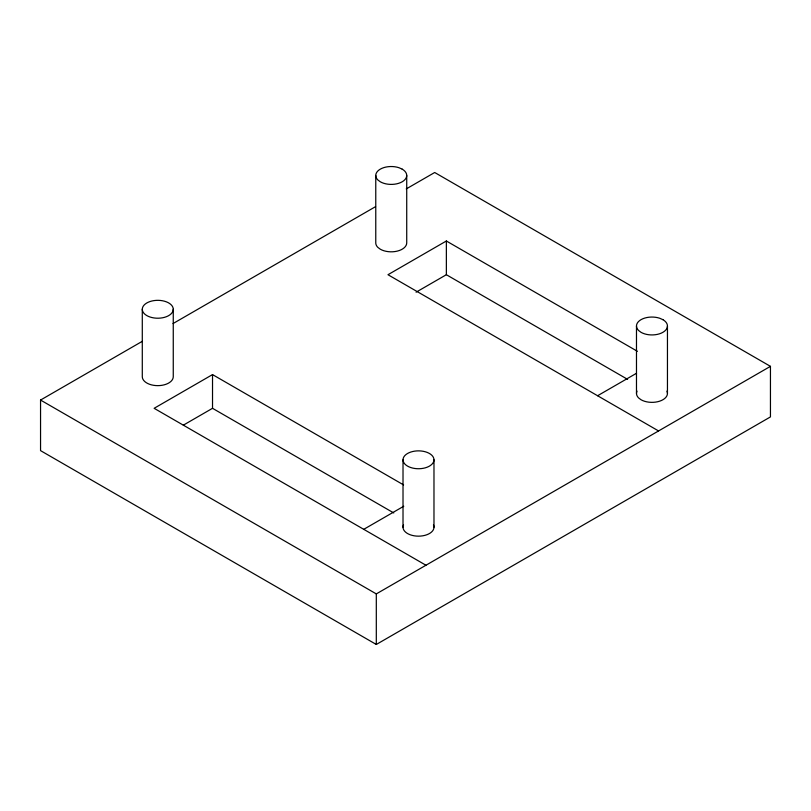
<?xml version="1.0" encoding="UTF-8"?>
<svg xmlns="http://www.w3.org/2000/svg" width="811" height="811" viewBox="0 0 811 811"><rect width="100%" height="100%" fill="white"/><g stroke="black" fill="none" stroke-linecap="round" stroke-linejoin="round"><path stroke-width="1.22" d="M406.23 188.933L434.696 172.5L770.45 366.349L770.45 416.915L376.304 644.471L40.55 450.632L40.55 400.056L142.371 341.269M173.027 323.569L375.574 206.633M403.584 484.907L212.523 374.591L154.131 408.308L425.947 565.237M637.426 351.315L446.364 240.999L387.972 274.716L658.562 430.945M183.327 425.167L212.523 408.308L393.761 512.947M416.084 292.193L446.364 274.716L627.602 379.355M363.754 529.33L403.766 506.236M597.595 395.738L636.523 373.263M40.55 400.056L376.304 593.905L770.45 366.349M667.453 325.992L667.453 393.416M636.483 325.992L636.483 393.416M446.364 240.999L446.364 274.716M433.976 459.796A15.48 8.941 0 0 1 410.751 467.541A15.48 8.941 0 0 1 410.751 452.062A15.48 8.941 0 0 1 433.976 459.796L433.976 527.221M406.727 175.47L406.727 242.894A15.48 8.941 0 0 1 397.167 251.146A15.48 8.941 0 0 1 380.298 249.21L377.835 247.365A15.48 8.941 0 0 1 375.767 242.894L375.767 175.47M403.016 459.796L403.016 527.221M376.304 593.905L376.304 644.471M212.523 374.591L212.523 408.308M173.26 309.275A15.48 8.941 0 0 1 150.035 317.02A15.48 8.941 0 0 1 150.035 301.53A15.48 8.941 0 0 1 173.26 309.275L173.26 376.699A15.48 8.941 0 0 1 157.78 385.641A15.48 8.941 0 0 1 142.29 376.699L142.29 309.275M666.926 391.105A15.48 8.941 0 0 1 659.708 401.161A15.48 8.941 0 0 1 641.014 399.742L638.561 397.887A15.48 8.941 0 0 1 637.01 391.105M433.449 524.91A15.48 8.941 0 0 1 418.496 536.162A15.48 8.941 0 0 1 403.543 524.91M402.195 169.144L398.992 167.725A15.48 8.941 0 0 0 380.298 169.144A15.48 8.941 0 0 0 377.835 179.941L380.298 181.786A15.48 8.941 0 0 0 402.195 181.786A15.48 8.941 0 0 0 402.195 169.144M662.911 319.666L659.708 318.247A15.48 8.941 0 0 0 641.014 319.666A15.48 8.941 0 0 0 638.561 330.462L641.014 332.317A15.48 8.941 0 0 0 662.911 332.317A15.48 8.941 0 0 0 662.911 319.666"/></g></svg>
